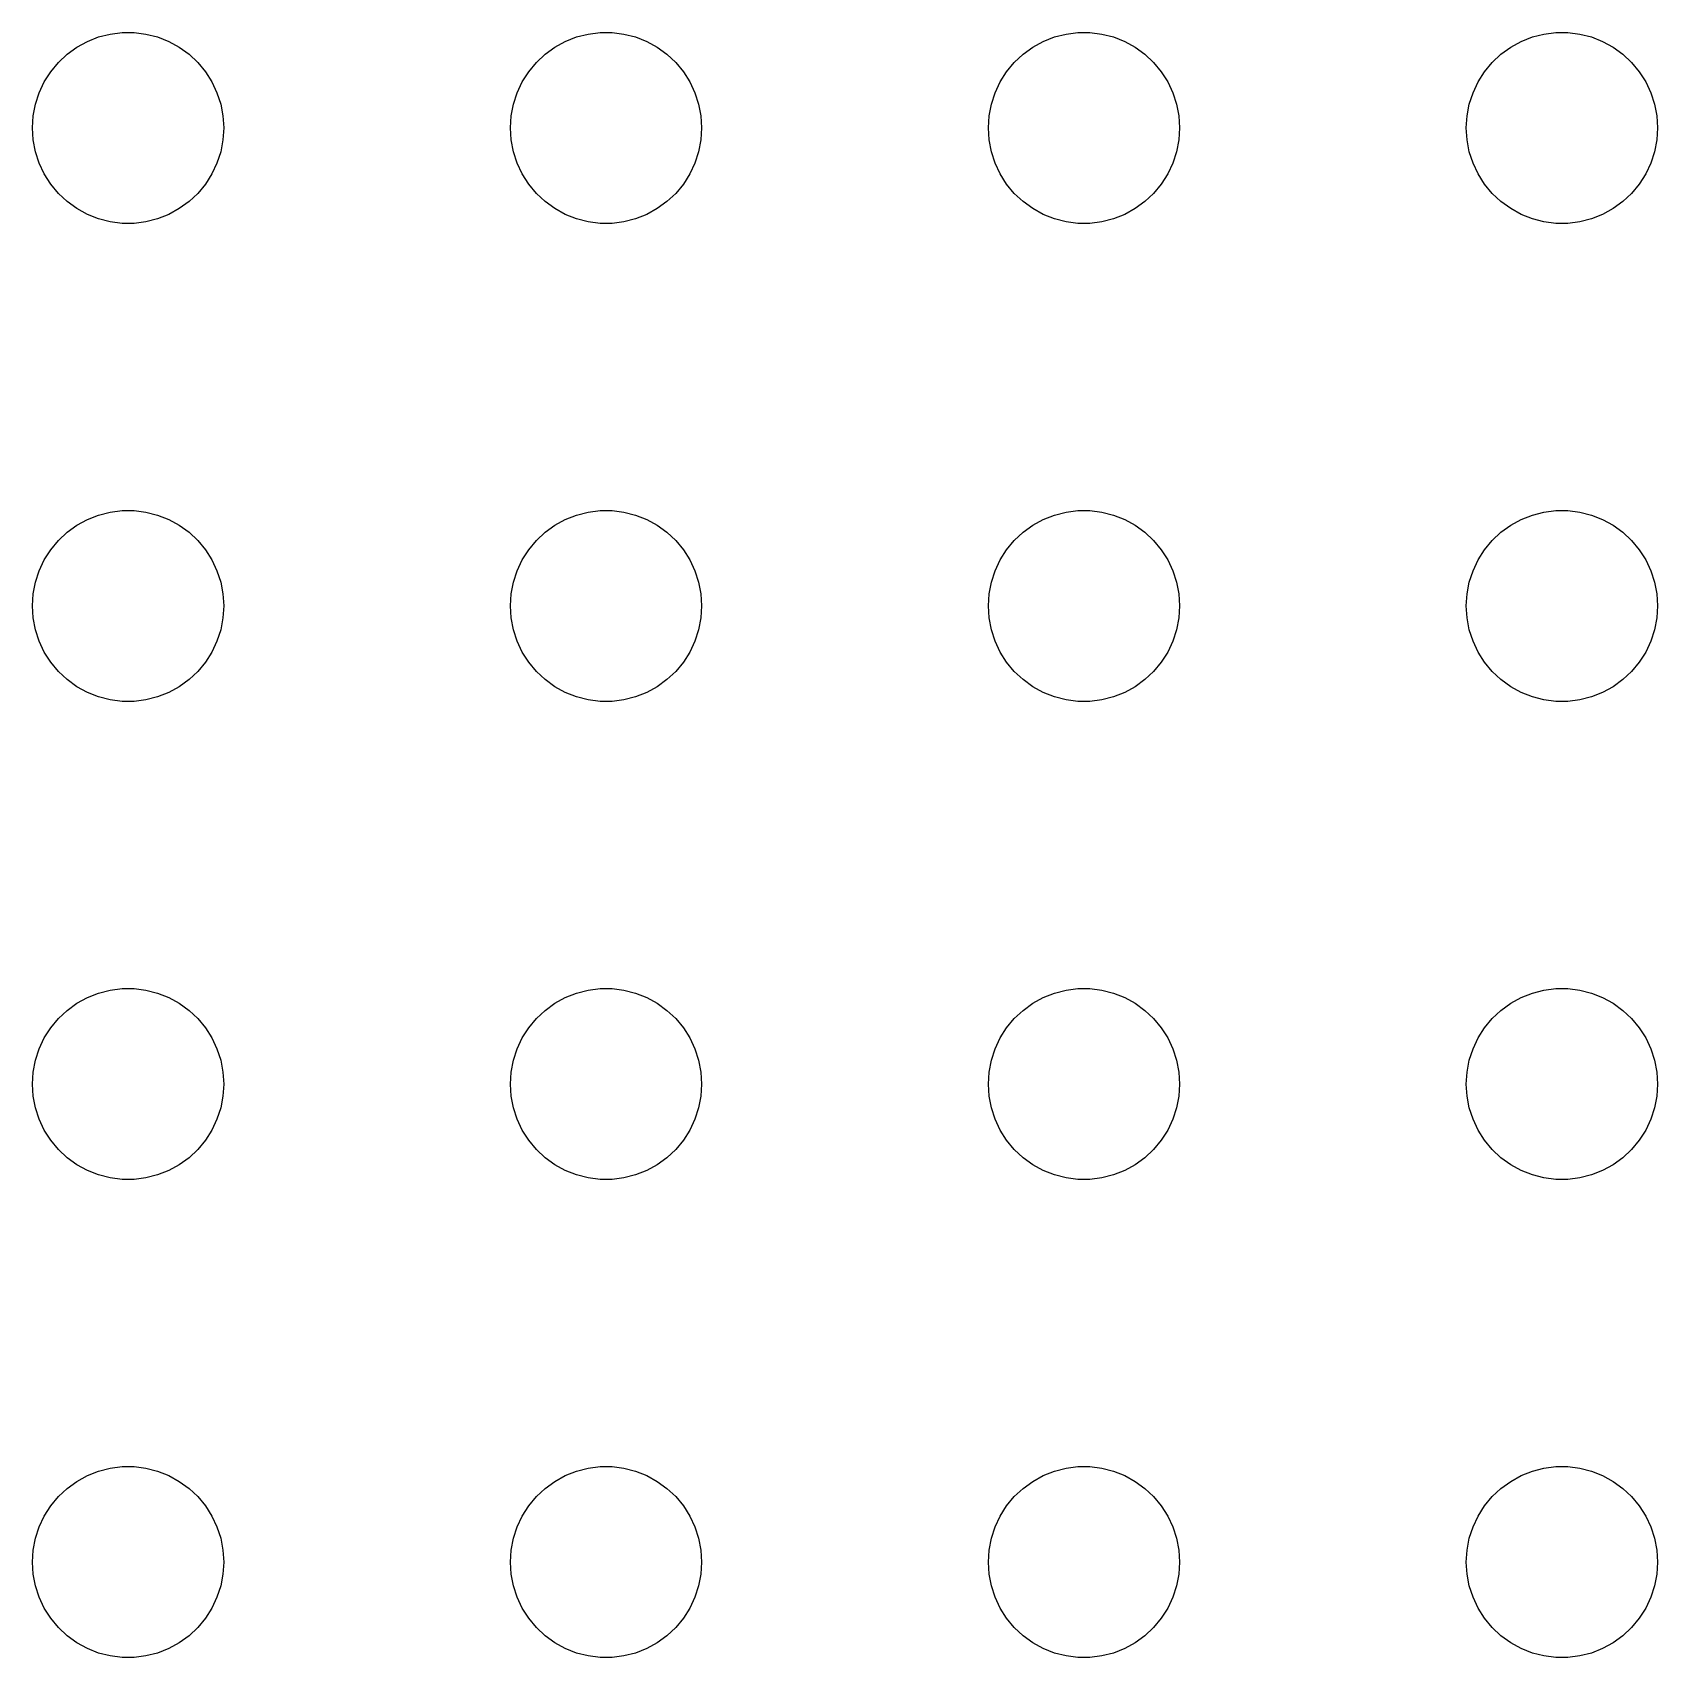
# Model space of a CAD drawing. Header units: metres. Extents: x -127 to 127, y -127 to 127.
# Drawn here: x -1.5 to 24, y -91.5 to -66 of the extents above; entities that cross this region are included whole.
import ezdxf

# ---------------------------------------------------------------- set-up
doc = ezdxf.new("R2010")
doc.units = ezdxf.units.M

msp = doc.modelspace()

# ---------------------------------------------------------------- linework, layer by layer
for p, q in [((-0.46352, -66.0734), (-0.28107, -66.0266)), ((-0.28107, -66.0266), (-0.09418, -66.003)), ((-0.09418, -66.003), (0.09418, -66.003)), ((0.09418, -66.003), (0.28107, -66.0266)), ((0.28107, -66.0266), (0.46352, -66.0734)), ((7.03647, -66.0734), (7.21892, -66.0266)), ((7.21892, -66.0266), (7.40581, -66.003)), ((7.40581, -66.003), (7.59418, -66.003)), ((7.59418, -66.003), (7.78107, -66.0266)), ((7.78107, -66.0266), (7.96352, -66.0734)), ((14.5365, -66.0734), (14.7189, -66.0266)), ((14.7189, -66.0266), (14.9058, -66.003)), ((14.9058, -66.003), (15.0942, -66.003)), ((15.0942, -66.003), (15.2811, -66.0266)), ((15.2811, -66.0266), (15.4635, -66.0734)), ((22.0365, -66.0734), (22.2189, -66.0266)), ((22.2189, -66.0266), (22.4058, -66.003)), ((22.4058, -66.003), (22.5942, -66.003)), ((22.5942, -66.003), (22.7811, -66.0266)), ((22.7811, -66.0266), (22.9635, -66.0734)), ((-0.95613, -66.3442), (-0.80373, -66.2335)), ((-0.80373, -66.2335), (-0.63866, -66.1428)), ((-0.63866, -66.1428), (-0.46352, -66.0734)), ((0.46352, -66.0734), (0.63866, -66.1428)), ((0.63866, -66.1428), (0.80373, -66.2335)), ((0.80373, -66.2335), (0.95613, -66.3442)), ((6.54385, -66.3442), (6.69626, -66.2335)), ((6.69626, -66.2335), (6.86133, -66.1428)), ((6.86133, -66.1428), (7.03647, -66.0734)), ((7.96352, -66.0734), (8.13866, -66.1428)), ((8.13866, -66.1428), (8.30373, -66.2335)), ((8.30373, -66.2335), (8.45613, -66.3442)), ((14.0439, -66.3442), (14.1963, -66.2335)), ((14.1963, -66.2335), (14.3613, -66.1428)), ((14.3613, -66.1428), (14.5365, -66.0734)), ((15.4635, -66.0734), (15.6387, -66.1428)), ((15.6387, -66.1428), (15.8037, -66.2335)), ((15.8037, -66.2335), (15.9561, -66.3442)), ((21.5439, -66.3442), (21.6963, -66.2335)), ((21.6963, -66.2335), (21.8613, -66.1428)), ((21.8613, -66.1428), (22.0365, -66.0734)), ((22.9635, -66.0734), (23.1387, -66.1428)), ((23.1387, -66.1428), (23.3037, -66.2335)), ((23.3037, -66.2335), (23.4561, -66.3442)), ((-1.21352, -66.6183), (-1.09344, -66.4732)), ((-1.09344, -66.4732), (-0.95613, -66.3442)), ((0.95613, -66.3442), (1.09344, -66.4732)), ((1.09344, -66.4732), (1.21352, -66.6183)), ((6.28647, -66.6183), (6.40654, -66.4732)), ((6.40654, -66.4732), (6.54385, -66.3442)), ((8.45613, -66.3442), (8.59344, -66.4732)), ((8.59344, -66.4732), (8.71352, -66.6183)), ((13.7865, -66.6183), (13.9065, -66.4732)), ((13.9065, -66.4732), (14.0439, -66.3442)), ((15.9561, -66.3442), (16.0934, -66.4732)), ((16.0934, -66.4732), (16.2135, -66.6183)), ((21.2865, -66.6183), (21.4065, -66.4732)), ((21.4065, -66.4732), (21.5439, -66.3442)), ((23.4561, -66.3442), (23.5934, -66.4732)), ((23.5934, -66.4732), (23.7135, -66.6183)), ((-1.39465, -66.9478), (-1.31445, -66.7774)), ((-1.31445, -66.7774), (-1.21352, -66.6183)), ((1.21352, -66.6183), (1.31445, -66.7774)), ((1.31445, -66.7774), (1.39465, -66.9478)), ((6.10533, -66.9478), (6.18553, -66.7774)), ((6.18553, -66.7774), (6.28647, -66.6183)), ((8.71352, -66.6183), (8.81445, -66.7774)), ((8.81445, -66.7774), (8.89465, -66.9478)), ((13.6053, -66.9478), (13.6855, -66.7774)), ((13.6855, -66.7774), (13.7865, -66.6183)), ((16.2135, -66.6183), (16.3145, -66.7774)), ((16.3145, -66.7774), (16.3947, -66.9478)), ((21.1053, -66.9478), (21.1855, -66.7774)), ((21.1855, -66.7774), (21.2865, -66.6183)), ((23.7135, -66.6183), (23.8145, -66.7774)), ((23.8145, -66.7774), (23.8947, -66.9478)), ((-1.45287, -67.127), (-1.39465, -66.9478)), ((1.39465, -66.9478), (1.45287, -67.127)), ((6.04712, -67.127), (6.10533, -66.9478)), ((8.89465, -66.9478), (8.95287, -67.127)), ((13.5471, -67.127), (13.6053, -66.9478)), ((16.3947, -66.9478), (16.4529, -67.127)), ((21.0471, -67.127), (21.1053, -66.9478)), ((23.8947, -66.9478), (23.9529, -67.127)), ((-1.5, -67.5), (-1.48816, -67.312)), ((-1.48816, -67.312), (-1.45287, -67.127)), ((1.45287, -67.127), (1.48816, -67.312)), ((1.48816, -67.312), (1.5, -67.5)), ((6, -67.5), (6.01183, -67.312)), ((6.01183, -67.312), (6.04712, -67.127)), ((8.95287, -67.127), (8.98816, -67.312)), ((8.98816, -67.312), (9, -67.5)), ((13.5, -67.5), (13.5118, -67.312)), ((13.5118, -67.312), (13.5471, -67.127)), ((16.4529, -67.127), (16.4882, -67.312)), ((16.4882, -67.312), (16.5, -67.5)), ((21, -67.5), (21.0118, -67.312)), ((21.0118, -67.312), (21.0471, -67.127)), ((23.9529, -67.127), (23.9882, -67.312)), ((23.9882, -67.312), (24, -67.5)), ((-1.48816, -67.688), (-1.5, -67.5)), ((1.5, -67.5), (1.48816, -67.688)), ((6.01183, -67.688), (6, -67.5)), ((9, -67.5), (8.98816, -67.688)), ((13.5118, -67.688), (13.5, -67.5)), ((16.5, -67.5), (16.4882, -67.688)), ((21.0118, -67.688), (21, -67.5)), ((24, -67.5), (23.9882, -67.688)), ((-1.45287, -67.873), (-1.48816, -67.688)), ((1.48816, -67.688), (1.45287, -67.873)), ((6.04712, -67.873), (6.01183, -67.688)), ((8.98816, -67.688), (8.95287, -67.873)), ((13.5471, -67.873), (13.5118, -67.688)), ((16.4882, -67.688), (16.4529, -67.873)), ((21.0471, -67.873), (21.0118, -67.688)), ((23.9882, -67.688), (23.9529, -67.873)), ((-1.39465, -68.0522), (-1.45287, -67.873)), ((-1.31445, -68.2226), (-1.39465, -68.0522)), ((1.39465, -68.0522), (1.31445, -68.2226)), ((1.45287, -67.873), (1.39465, -68.0522)), ((6.10533, -68.0522), (6.04712, -67.873)), ((6.18553, -68.2226), (6.10533, -68.0522)), ((8.89465, -68.0522), (8.81445, -68.2226)), ((8.95287, -67.873), (8.89465, -68.0522)), ((13.6053, -68.0522), (13.5471, -67.873)), ((13.6855, -68.2226), (13.6053, -68.0522)), ((16.3947, -68.0522), (16.3145, -68.2226)), ((16.4529, -67.873), (16.3947, -68.0522)), ((21.1053, -68.0522), (21.0471, -67.873)), ((21.1855, -68.2226), (21.1053, -68.0522)), ((23.8947, -68.0522), (23.8145, -68.2226)), ((23.9529, -67.873), (23.8947, -68.0522)), ((-1.21352, -68.3817), (-1.31445, -68.2226)), ((1.31445, -68.2226), (1.21352, -68.3817)), ((6.28647, -68.3817), (6.18553, -68.2226)), ((8.81445, -68.2226), (8.71352, -68.3817)), ((13.7865, -68.3817), (13.6855, -68.2226)), ((16.3145, -68.2226), (16.2135, -68.3817)), ((21.2865, -68.3817), (21.1855, -68.2226)), ((23.8145, -68.2226), (23.7135, -68.3817)), ((-1.09344, -68.5268), (-1.21352, -68.3817)), ((-0.95613, -68.6558), (-1.09344, -68.5268)), ((1.09344, -68.5268), (0.95613, -68.6558)), ((1.21352, -68.3817), (1.09344, -68.5268)), ((6.40654, -68.5268), (6.28647, -68.3817)), ((6.54385, -68.6558), (6.40654, -68.5268)), ((8.59344, -68.5268), (8.45613, -68.6558)), ((8.71352, -68.3817), (8.59344, -68.5268)), ((13.9065, -68.5268), (13.7865, -68.3817)), ((14.0439, -68.6558), (13.9065, -68.5268)), ((16.0934, -68.5268), (15.9561, -68.6558)), ((16.2135, -68.3817), (16.0934, -68.5268)), ((21.4065, -68.5268), (21.2865, -68.3817)), ((21.5439, -68.6558), (21.4065, -68.5268)), ((23.5934, -68.5268), (23.4561, -68.6558)), ((23.7135, -68.3817), (23.5934, -68.5268)), ((-0.80373, -68.7665), (-0.95613, -68.6558)), ((-0.63866, -68.8572), (-0.80373, -68.7665)), ((0.80373, -68.7665), (0.63866, -68.8572)), ((0.95613, -68.6558), (0.80373, -68.7665)), ((6.69626, -68.7665), (6.54385, -68.6558)), ((6.86133, -68.8572), (6.69626, -68.7665)), ((8.30373, -68.7665), (8.13866, -68.8572)), ((8.45613, -68.6558), (8.30373, -68.7665)), ((14.1963, -68.7665), (14.0439, -68.6558)), ((14.3613, -68.8572), (14.1963, -68.7665)), ((15.8037, -68.7665), (15.6387, -68.8572)), ((15.9561, -68.6558), (15.8037, -68.7665)), ((21.6963, -68.7665), (21.5439, -68.6558)), ((21.8613, -68.8572), (21.6963, -68.7665)), ((23.3037, -68.7665), (23.1387, -68.8572)), ((23.4561, -68.6558), (23.3037, -68.7665)), ((-0.46352, -68.9266), (-0.63866, -68.8572)), ((-0.28107, -68.9734), (-0.46352, -68.9266)), ((-0.09418, -68.997), (-0.28107, -68.9734)), ((0.09418, -68.997), (-0.09418, -68.997)), ((0.28107, -68.9734), (0.09418, -68.997)), ((0.46352, -68.9266), (0.28107, -68.9734)), ((0.63866, -68.8572), (0.46352, -68.9266)), ((7.03647, -68.9266), (6.86133, -68.8572)), ((7.21892, -68.9734), (7.03647, -68.9266)), ((7.40581, -68.997), (7.21892, -68.9734)), ((7.59418, -68.997), (7.40581, -68.997)), ((7.78107, -68.9734), (7.59418, -68.997)), ((7.96352, -68.9266), (7.78107, -68.9734)), ((8.13866, -68.8572), (7.96352, -68.9266)), ((14.5365, -68.9266), (14.3613, -68.8572)), ((14.7189, -68.9734), (14.5365, -68.9266)), ((14.9058, -68.997), (14.7189, -68.9734)), ((15.0942, -68.997), (14.9058, -68.997)), ((15.2811, -68.9734), (15.0942, -68.997)), ((15.4635, -68.9266), (15.2811, -68.9734)), ((15.6387, -68.8572), (15.4635, -68.9266)), ((22.0365, -68.9266), (21.8613, -68.8572)), ((22.2189, -68.9734), (22.0365, -68.9266)), ((22.4058, -68.997), (22.2189, -68.9734)), ((22.5942, -68.997), (22.4058, -68.997)), ((22.7811, -68.9734), (22.5942, -68.997)), ((22.9635, -68.9266), (22.7811, -68.9734)), ((23.1387, -68.8572), (22.9635, -68.9266)), ((-0.80373, -73.7335), (-0.63866, -73.6428)), ((-0.63866, -73.6428), (-0.46352, -73.5734)), ((-0.46352, -73.5734), (-0.28107, -73.5266)), ((-0.28107, -73.5266), (-0.09418, -73.503)), ((-0.09418, -73.503), (0.09418, -73.503)), ((0.09418, -73.503), (0.28107, -73.5266)), ((0.28107, -73.5266), (0.46352, -73.5734)), ((0.46352, -73.5734), (0.63866, -73.6428)), ((0.63866, -73.6428), (0.80373, -73.7335)), ((6.69626, -73.7335), (6.86133, -73.6428)), ((6.86133, -73.6428), (7.03647, -73.5734)), ((7.03647, -73.5734), (7.21892, -73.5266)), ((7.21892, -73.5266), (7.40581, -73.503)), ((7.40581, -73.503), (7.59418, -73.503)), ((7.59418, -73.503), (7.78107, -73.5266)), ((7.78107, -73.5266), (7.96352, -73.5734)), ((7.96352, -73.5734), (8.13866, -73.6428)), ((8.13866, -73.6428), (8.30373, -73.7335)), ((14.1963, -73.7335), (14.3613, -73.6428)), ((14.3613, -73.6428), (14.5365, -73.5734)), ((14.5365, -73.5734), (14.7189, -73.5266)), ((14.7189, -73.5266), (14.9058, -73.503)), ((14.9058, -73.503), (15.0942, -73.503)), ((15.0942, -73.503), (15.2811, -73.5266)), ((15.2811, -73.5266), (15.4635, -73.5734)), ((15.4635, -73.5734), (15.6387, -73.6428)), ((15.6387, -73.6428), (15.8037, -73.7335)), ((21.6963, -73.7335), (21.8613, -73.6428)), ((21.8613, -73.6428), (22.0365, -73.5734)), ((22.0365, -73.5734), (22.2189, -73.5266)), ((22.2189, -73.5266), (22.4058, -73.503)), ((22.4058, -73.503), (22.5942, -73.503)), ((22.5942, -73.503), (22.7811, -73.5266)), ((22.7811, -73.5266), (22.9635, -73.5734)), ((22.9635, -73.5734), (23.1387, -73.6428)), ((23.1387, -73.6428), (23.3037, -73.7335)), ((-1.09344, -73.9732), (-0.95613, -73.8442)), ((-0.95613, -73.8442), (-0.80373, -73.7335)), ((0.80373, -73.7335), (0.95613, -73.8442)), ((0.95613, -73.8442), (1.09344, -73.9732)), ((6.40654, -73.9732), (6.54385, -73.8442)), ((6.54385, -73.8442), (6.69626, -73.7335)), ((8.30373, -73.7335), (8.45613, -73.8442)), ((8.45613, -73.8442), (8.59344, -73.9732)), ((13.9065, -73.9732), (14.0439, -73.8442)), ((14.0439, -73.8442), (14.1963, -73.7335)), ((15.8037, -73.7335), (15.9561, -73.8442)), ((15.9561, -73.8442), (16.0934, -73.9732)), ((21.4065, -73.9732), (21.5439, -73.8442)), ((21.5439, -73.8442), (21.6963, -73.7335)), ((23.3037, -73.7335), (23.4561, -73.8442)), ((23.4561, -73.8442), (23.5934, -73.9732)), ((-1.31445, -74.2774), (-1.21352, -74.1183)), ((-1.21352, -74.1183), (-1.09344, -73.9732)), ((1.09344, -73.9732), (1.21352, -74.1183)), ((1.21352, -74.1183), (1.31445, -74.2774)), ((6.18553, -74.2774), (6.28647, -74.1183)), ((6.28647, -74.1183), (6.40654, -73.9732)), ((8.59344, -73.9732), (8.71352, -74.1183)), ((8.71352, -74.1183), (8.81445, -74.2774)), ((13.6855, -74.2774), (13.7865, -74.1183)), ((13.7865, -74.1183), (13.9065, -73.9732)), ((16.0934, -73.9732), (16.2135, -74.1183)), ((16.2135, -74.1183), (16.3145, -74.2774)), ((21.1855, -74.2774), (21.2865, -74.1183)), ((21.2865, -74.1183), (21.4065, -73.9732)), ((23.5934, -73.9732), (23.7135, -74.1183)), ((23.7135, -74.1183), (23.8145, -74.2774)), ((-1.45287, -74.627), (-1.39465, -74.4478)), ((-1.39465, -74.4478), (-1.31445, -74.2774)), ((1.31445, -74.2774), (1.39465, -74.4478)), ((1.39465, -74.4478), (1.45287, -74.627)), ((6.04712, -74.627), (6.10533, -74.4478)), ((6.10533, -74.4478), (6.18553, -74.2774)), ((8.81445, -74.2774), (8.89465, -74.4478)), ((8.89465, -74.4478), (8.95287, -74.627)), ((13.5471, -74.627), (13.6053, -74.4478)), ((13.6053, -74.4478), (13.6855, -74.2774)), ((16.3145, -74.2774), (16.3947, -74.4478)), ((16.3947, -74.4478), (16.4529, -74.627)), ((21.0471, -74.627), (21.1053, -74.4478)), ((21.1053, -74.4478), (21.1855, -74.2774)), ((23.8145, -74.2774), (23.8947, -74.4478)), ((23.8947, -74.4478), (23.9529, -74.627)), ((-1.48816, -74.812), (-1.45287, -74.627)), ((1.45287, -74.627), (1.48816, -74.812)), ((6.01183, -74.812), (6.04712, -74.627)), ((8.95287, -74.627), (8.98816, -74.812)), ((13.5118, -74.812), (13.5471, -74.627)), ((16.4529, -74.627), (16.4882, -74.812)), ((21.0118, -74.812), (21.0471, -74.627)), ((23.9529, -74.627), (23.9882, -74.812)), ((-1.5, -75), (-1.48816, -74.812)), ((1.48816, -74.812), (1.5, -75)), ((6, -75), (6.01183, -74.812)), ((8.98816, -74.812), (9, -75)), ((13.5, -75), (13.5118, -74.812)), ((16.4882, -74.812), (16.5, -75)), ((21, -75), (21.0118, -74.812)), ((23.9882, -74.812), (24, -75)), ((-1.48816, -75.188), (-1.5, -75)), ((-1.45287, -75.373), (-1.48816, -75.188)), ((1.48816, -75.188), (1.45287, -75.373)), ((1.5, -75), (1.48816, -75.188)), ((6.01183, -75.188), (6, -75)), ((6.04712, -75.373), (6.01183, -75.188)), ((8.98816, -75.188), (8.95287, -75.373)), ((9, -75), (8.98816, -75.188)), ((13.5118, -75.188), (13.5, -75)), ((13.5471, -75.373), (13.5118, -75.188)), ((16.4882, -75.188), (16.4529, -75.373)), ((16.5, -75), (16.4882, -75.188)), ((21.0118, -75.188), (21, -75)), ((21.0471, -75.373), (21.0118, -75.188)), ((23.9882, -75.188), (23.9529, -75.373)), ((24, -75), (23.9882, -75.188)), ((-1.39465, -75.5522), (-1.45287, -75.373)), ((1.45287, -75.373), (1.39465, -75.5522)), ((6.10533, -75.5522), (6.04712, -75.373)), ((8.95287, -75.373), (8.89465, -75.5522)), ((13.6053, -75.5522), (13.5471, -75.373)), ((16.4529, -75.373), (16.3947, -75.5522)), ((21.1053, -75.5522), (21.0471, -75.373)), ((23.9529, -75.373), (23.8947, -75.5522)), ((-1.31445, -75.7226), (-1.39465, -75.5522)), ((-1.21352, -75.8817), (-1.31445, -75.7226)), ((1.31445, -75.7226), (1.21352, -75.8817)), ((1.39465, -75.5522), (1.31445, -75.7226)), ((6.18553, -75.7226), (6.10533, -75.5522)), ((6.28647, -75.8817), (6.18553, -75.7226)), ((8.81445, -75.7226), (8.71352, -75.8817)), ((8.89465, -75.5522), (8.81445, -75.7226)), ((13.6855, -75.7226), (13.6053, -75.5522)), ((13.7865, -75.8817), (13.6855, -75.7226)), ((16.3145, -75.7226), (16.2135, -75.8817)), ((16.3947, -75.5522), (16.3145, -75.7226)), ((21.1855, -75.7226), (21.1053, -75.5522)), ((21.2865, -75.8817), (21.1855, -75.7226)), ((23.8145, -75.7226), (23.7135, -75.8817)), ((23.8947, -75.5522), (23.8145, -75.7226)), ((-1.09344, -76.0268), (-1.21352, -75.8817)), ((1.21352, -75.8817), (1.09344, -76.0268)), ((6.40654, -76.0268), (6.28647, -75.8817)), ((8.71352, -75.8817), (8.59344, -76.0268)), ((13.9065, -76.0268), (13.7865, -75.8817)), ((16.2135, -75.8817), (16.0934, -76.0268)), ((21.4065, -76.0268), (21.2865, -75.8817)), ((23.7135, -75.8817), (23.5934, -76.0268)), ((-0.95613, -76.1558), (-1.09344, -76.0268)), ((-0.80373, -76.2665), (-0.95613, -76.1558)), ((0.95613, -76.1558), (0.80373, -76.2665)), ((1.09344, -76.0268), (0.95613, -76.1558)), ((6.54385, -76.1558), (6.40654, -76.0268)), ((6.69626, -76.2665), (6.54385, -76.1558)), ((8.45613, -76.1558), (8.30373, -76.2665)), ((8.59344, -76.0268), (8.45613, -76.1558)), ((14.0439, -76.1558), (13.9065, -76.0268)), ((14.1963, -76.2665), (14.0439, -76.1558)), ((15.9561, -76.1558), (15.8037, -76.2665)), ((16.0934, -76.0268), (15.9561, -76.1558)), ((21.5439, -76.1558), (21.4065, -76.0268)), ((21.6963, -76.2665), (21.5439, -76.1558)), ((23.4561, -76.1558), (23.3037, -76.2665)), ((23.5934, -76.0268), (23.4561, -76.1558)), ((-0.63866, -76.3572), (-0.80373, -76.2665)), ((-0.46352, -76.4266), (-0.63866, -76.3572)), ((-0.28107, -76.4734), (-0.46352, -76.4266)), ((-0.09418, -76.497), (-0.28107, -76.4734)), ((0.09418, -76.497), (-0.09418, -76.497)), ((0.28107, -76.4734), (0.09418, -76.497)), ((0.46352, -76.4266), (0.28107, -76.4734)), ((0.63866, -76.3572), (0.46352, -76.4266)), ((0.80373, -76.2665), (0.63866, -76.3572)), ((6.86133, -76.3572), (6.69626, -76.2665)), ((7.03647, -76.4266), (6.86133, -76.3572)), ((7.21892, -76.4734), (7.03647, -76.4266)), ((7.40581, -76.497), (7.21892, -76.4734)), ((7.59418, -76.497), (7.40581, -76.497)), ((7.78107, -76.4734), (7.59418, -76.497)), ((7.96352, -76.4266), (7.78107, -76.4734)), ((8.13866, -76.3572), (7.96352, -76.4266)), ((8.30373, -76.2665), (8.13866, -76.3572)), ((14.3613, -76.3572), (14.1963, -76.2665)), ((14.5365, -76.4266), (14.3613, -76.3572)), ((14.7189, -76.4734), (14.5365, -76.4266)), ((14.9058, -76.497), (14.7189, -76.4734)), ((15.0942, -76.497), (14.9058, -76.497)), ((15.2811, -76.4734), (15.0942, -76.497)), ((15.4635, -76.4266), (15.2811, -76.4734)), ((15.6387, -76.3572), (15.4635, -76.4266)), ((15.8037, -76.2665), (15.6387, -76.3572)), ((21.8613, -76.3572), (21.6963, -76.2665)), ((22.0365, -76.4266), (21.8613, -76.3572)), ((22.2189, -76.4734), (22.0365, -76.4266)), ((22.4058, -76.497), (22.2189, -76.4734)), ((22.5942, -76.497), (22.4058, -76.497)), ((22.7811, -76.4734), (22.5942, -76.497)), ((22.9635, -76.4266), (22.7811, -76.4734)), ((23.1387, -76.3572), (22.9635, -76.4266)), ((23.3037, -76.2665), (23.1387, -76.3572)), ((-0.63866, -81.1428), (-0.46352, -81.0734)), ((-0.46352, -81.0734), (-0.28107, -81.0266)), ((-0.28107, -81.0266), (-0.09418, -81.003)), ((-0.09418, -81.003), (0.09418, -81.003)), ((0.09418, -81.003), (0.28107, -81.0266)), ((0.28107, -81.0266), (0.46352, -81.0734)), ((0.46352, -81.0734), (0.63866, -81.1428)), ((6.86133, -81.1428), (7.03647, -81.0734)), ((7.03647, -81.0734), (7.21892, -81.0266)), ((7.21892, -81.0266), (7.40581, -81.003)), ((7.40581, -81.003), (7.59418, -81.003)), ((7.59418, -81.003), (7.78107, -81.0266)), ((7.78107, -81.0266), (7.96352, -81.0734)), ((7.96352, -81.0734), (8.13866, -81.1428)), ((14.3613, -81.1428), (14.5365, -81.0734)), ((14.5365, -81.0734), (14.7189, -81.0266)), ((14.7189, -81.0266), (14.9058, -81.003)), ((14.9058, -81.003), (15.0942, -81.003)), ((15.0942, -81.003), (15.2811, -81.0266)), ((15.2811, -81.0266), (15.4635, -81.0734)), ((15.4635, -81.0734), (15.6387, -81.1428)), ((21.8613, -81.1428), (22.0365, -81.0734)), ((22.0365, -81.0734), (22.2189, -81.0266)), ((22.2189, -81.0266), (22.4058, -81.003)), ((22.4058, -81.003), (22.5942, -81.003)), ((22.5942, -81.003), (22.7811, -81.0266)), ((22.7811, -81.0266), (22.9635, -81.0734)), ((22.9635, -81.0734), (23.1387, -81.1428)), ((-1.09344, -81.4732), (-0.95613, -81.3442)), ((-0.95613, -81.3442), (-0.80373, -81.2335)), ((-0.80373, -81.2335), (-0.63866, -81.1428)), ((0.63866, -81.1428), (0.80373, -81.2335)), ((0.80373, -81.2335), (0.95613, -81.3442)), ((0.95613, -81.3442), (1.09344, -81.4732)), ((6.40654, -81.4732), (6.54385, -81.3442)), ((6.54385, -81.3442), (6.69626, -81.2335)), ((6.69626, -81.2335), (6.86133, -81.1428)), ((8.13866, -81.1428), (8.30373, -81.2335)), ((8.30373, -81.2335), (8.45613, -81.3442)), ((8.45613, -81.3442), (8.59344, -81.4732)), ((13.9065, -81.4732), (14.0439, -81.3442)), ((14.0439, -81.3442), (14.1963, -81.2335)), ((14.1963, -81.2335), (14.3613, -81.1428)), ((15.6387, -81.1428), (15.8037, -81.2335)), ((15.8037, -81.2335), (15.9561, -81.3442)), ((15.9561, -81.3442), (16.0934, -81.4732)), ((21.4065, -81.4732), (21.5439, -81.3442)), ((21.5439, -81.3442), (21.6963, -81.2335)), ((21.6963, -81.2335), (21.8613, -81.1428)), ((23.1387, -81.1428), (23.3037, -81.2335)), ((23.3037, -81.2335), (23.4561, -81.3442)), ((23.4561, -81.3442), (23.5934, -81.4732)), ((-1.21352, -81.6183), (-1.09344, -81.4732)), ((1.09344, -81.4732), (1.21352, -81.6183)), ((6.28647, -81.6183), (6.40654, -81.4732)), ((8.59344, -81.4732), (8.71352, -81.6183)), ((13.7865, -81.6183), (13.9065, -81.4732)), ((16.0934, -81.4732), (16.2135, -81.6183)), ((21.2865, -81.6183), (21.4065, -81.4732)), ((23.5934, -81.4732), (23.7135, -81.6183)), ((-1.39465, -81.9478), (-1.31445, -81.7774)), ((-1.31445, -81.7774), (-1.21352, -81.6183)), ((1.21352, -81.6183), (1.31445, -81.7774)), ((1.31445, -81.7774), (1.39465, -81.9478)), ((6.10533, -81.9478), (6.18553, -81.7774)), ((6.18553, -81.7774), (6.28647, -81.6183)), ((8.71352, -81.6183), (8.81445, -81.7774)), ((8.81445, -81.7774), (8.89465, -81.9478)), ((13.6053, -81.9478), (13.6855, -81.7774)), ((13.6855, -81.7774), (13.7865, -81.6183)), ((16.2135, -81.6183), (16.3145, -81.7774)), ((16.3145, -81.7774), (16.3947, -81.9478)), ((21.1053, -81.9478), (21.1855, -81.7774)), ((21.1855, -81.7774), (21.2865, -81.6183)), ((23.7135, -81.6183), (23.8145, -81.7774)), ((23.8145, -81.7774), (23.8947, -81.9478)), ((-1.45287, -82.127), (-1.39465, -81.9478)), ((1.39465, -81.9478), (1.45287, -82.127)), ((6.04712, -82.127), (6.10533, -81.9478)), ((8.89465, -81.9478), (8.95287, -82.127)), ((13.5471, -82.127), (13.6053, -81.9478)), ((16.3947, -81.9478), (16.4529, -82.127)), ((21.0471, -82.127), (21.1053, -81.9478)), ((23.8947, -81.9478), (23.9529, -82.127)), ((-1.5, -82.5), (-1.48816, -82.312)), ((-1.48816, -82.312), (-1.45287, -82.127)), ((1.45287, -82.127), (1.48816, -82.312)), ((1.48816, -82.312), (1.5, -82.5)), ((6, -82.5), (6.01183, -82.312)), ((6.01183, -82.312), (6.04712, -82.127)), ((8.95287, -82.127), (8.98816, -82.312)), ((8.98816, -82.312), (9, -82.5)), ((13.5, -82.5), (13.5118, -82.312)), ((13.5118, -82.312), (13.5471, -82.127)), ((16.4529, -82.127), (16.4882, -82.312)), ((16.4882, -82.312), (16.5, -82.5)), ((21, -82.5), (21.0118, -82.312)), ((21.0118, -82.312), (21.0471, -82.127)), ((23.9529, -82.127), (23.9882, -82.312)), ((23.9882, -82.312), (24, -82.5)), ((-1.48816, -82.688), (-1.5, -82.5)), ((1.5, -82.5), (1.48816, -82.688)), ((6.01183, -82.688), (6, -82.5)), ((9, -82.5), (8.98816, -82.688)), ((13.5118, -82.688), (13.5, -82.5)), ((16.5, -82.5), (16.4882, -82.688)), ((21.0118, -82.688), (21, -82.5)), ((24, -82.5), (23.9882, -82.688)), ((-1.45287, -82.873), (-1.48816, -82.688)), ((-1.39465, -83.0522), (-1.45287, -82.873)), ((1.45287, -82.873), (1.39465, -83.0522)), ((1.48816, -82.688), (1.45287, -82.873)), ((6.04712, -82.873), (6.01183, -82.688)), ((6.10533, -83.0522), (6.04712, -82.873)), ((8.95287, -82.873), (8.89465, -83.0522)), ((8.98816, -82.688), (8.95287, -82.873)), ((13.5471, -82.873), (13.5118, -82.688)), ((13.6053, -83.0522), (13.5471, -82.873)), ((16.4529, -82.873), (16.3947, -83.0522)), ((16.4882, -82.688), (16.4529, -82.873)), ((21.0471, -82.873), (21.0118, -82.688)), ((21.1053, -83.0522), (21.0471, -82.873)), ((23.9529, -82.873), (23.8947, -83.0522)), ((23.9882, -82.688), (23.9529, -82.873)), ((-1.31445, -83.2226), (-1.39465, -83.0522)), ((1.39465, -83.0522), (1.31445, -83.2226)), ((6.18553, -83.2226), (6.10533, -83.0522)), ((8.89465, -83.0522), (8.81445, -83.2226)), ((13.6855, -83.2226), (13.6053, -83.0522)), ((16.3947, -83.0522), (16.3145, -83.2226)), ((21.1855, -83.2226), (21.1053, -83.0522)), ((23.8947, -83.0522), (23.8145, -83.2226)), ((-1.21352, -83.3817), (-1.31445, -83.2226)), ((-1.09344, -83.5268), (-1.21352, -83.3817)), ((1.21352, -83.3817), (1.09344, -83.5268)), ((1.31445, -83.2226), (1.21352, -83.3817)), ((6.28647, -83.3817), (6.18553, -83.2226)), ((6.40654, -83.5268), (6.28647, -83.3817)), ((8.71352, -83.3817), (8.59344, -83.5268)), ((8.81445, -83.2226), (8.71352, -83.3817)), ((13.7865, -83.3817), (13.6855, -83.2226)), ((13.9065, -83.5268), (13.7865, -83.3817)), ((16.2135, -83.3817), (16.0934, -83.5268)), ((16.3145, -83.2226), (16.2135, -83.3817)), ((21.2865, -83.3817), (21.1855, -83.2226)), ((21.4065, -83.5268), (21.2865, -83.3817)), ((23.7135, -83.3817), (23.5934, -83.5268)), ((23.8145, -83.2226), (23.7135, -83.3817)), ((-0.95613, -83.6558), (-1.09344, -83.5268)), ((1.09344, -83.5268), (0.95613, -83.6558)), ((6.54385, -83.6558), (6.40654, -83.5268)), ((8.59344, -83.5268), (8.45613, -83.6558)), ((14.0439, -83.6558), (13.9065, -83.5268)), ((16.0934, -83.5268), (15.9561, -83.6558)), ((21.5439, -83.6558), (21.4065, -83.5268)), ((23.5934, -83.5268), (23.4561, -83.6558)), ((-0.80373, -83.7665), (-0.95613, -83.6558)), ((-0.63866, -83.8572), (-0.80373, -83.7665)), ((-0.46352, -83.9266), (-0.63866, -83.8572)), ((0.63866, -83.8572), (0.46352, -83.9266)), ((0.80373, -83.7665), (0.63866, -83.8572)), ((0.95613, -83.6558), (0.80373, -83.7665)), ((6.69626, -83.7665), (6.54385, -83.6558)), ((6.86133, -83.8572), (6.69626, -83.7665)), ((7.03647, -83.9266), (6.86133, -83.8572)), ((8.13866, -83.8572), (7.96352, -83.9266)), ((8.30373, -83.7665), (8.13866, -83.8572)), ((8.45613, -83.6558), (8.30373, -83.7665)), ((14.1963, -83.7665), (14.0439, -83.6558)), ((14.3613, -83.8572), (14.1963, -83.7665)), ((14.5365, -83.9266), (14.3613, -83.8572)), ((15.6387, -83.8572), (15.4635, -83.9266)), ((15.8037, -83.7665), (15.6387, -83.8572)), ((15.9561, -83.6558), (15.8037, -83.7665)), ((21.6963, -83.7665), (21.5439, -83.6558)), ((21.8613, -83.8572), (21.6963, -83.7665)), ((22.0365, -83.9266), (21.8613, -83.8572)), ((23.1387, -83.8572), (22.9635, -83.9266)), ((23.3037, -83.7665), (23.1387, -83.8572)), ((23.4561, -83.6558), (23.3037, -83.7665)), ((-0.28107, -83.9734), (-0.46352, -83.9266)), ((-0.09418, -83.997), (-0.28107, -83.9734)), ((0.09418, -83.997), (-0.09418, -83.997)), ((0.28107, -83.9734), (0.09418, -83.997)), ((0.46352, -83.9266), (0.28107, -83.9734)), ((7.21892, -83.9734), (7.03647, -83.9266)), ((7.40581, -83.997), (7.21892, -83.9734)), ((7.59418, -83.997), (7.40581, -83.997)), ((7.78107, -83.9734), (7.59418, -83.997)), ((7.96352, -83.9266), (7.78107, -83.9734)), ((14.7189, -83.9734), (14.5365, -83.9266)), ((14.9058, -83.997), (14.7189, -83.9734)), ((15.0942, -83.997), (14.9058, -83.997)), ((15.2811, -83.9734), (15.0942, -83.997)), ((15.4635, -83.9266), (15.2811, -83.9734)), ((22.2189, -83.9734), (22.0365, -83.9266)), ((22.4058, -83.997), (22.2189, -83.9734)), ((22.5942, -83.997), (22.4058, -83.997)), ((22.7811, -83.9734), (22.5942, -83.997)), ((22.9635, -83.9266), (22.7811, -83.9734)), ((-0.95613, -88.8442), (-0.80373, -88.7335)), ((-0.80373, -88.7335), (-0.63866, -88.6428)), ((-0.63866, -88.6428), (-0.46352, -88.5734)), ((-0.46352, -88.5734), (-0.28107, -88.5266)), ((-0.28107, -88.5266), (-0.09418, -88.503)), ((-0.09418, -88.503), (0.09418, -88.503)), ((0.09418, -88.503), (0.28107, -88.5266)), ((0.28107, -88.5266), (0.46352, -88.5734)), ((0.46352, -88.5734), (0.63866, -88.6428)), ((0.63866, -88.6428), (0.80373, -88.7335)), ((0.80373, -88.7335), (0.95613, -88.8442)), ((6.54385, -88.8442), (6.69626, -88.7335)), ((6.69626, -88.7335), (6.86133, -88.6428)), ((6.86133, -88.6428), (7.03647, -88.5734)), ((7.03647, -88.5734), (7.21892, -88.5266)), ((7.21892, -88.5266), (7.40581, -88.503)), ((7.40581, -88.503), (7.59418, -88.503)), ((7.59418, -88.503), (7.78107, -88.5266)), ((7.78107, -88.5266), (7.96352, -88.5734)), ((7.96352, -88.5734), (8.13866, -88.6428)), ((8.13866, -88.6428), (8.30373, -88.7335)), ((8.30373, -88.7335), (8.45613, -88.8442)), ((14.0439, -88.8442), (14.1963, -88.7335)), ((14.1963, -88.7335), (14.3613, -88.6428)), ((14.3613, -88.6428), (14.5365, -88.5734)), ((14.5365, -88.5734), (14.7189, -88.5266)), ((14.7189, -88.5266), (14.9058, -88.503)), ((14.9058, -88.503), (15.0942, -88.503)), ((15.0942, -88.503), (15.2811, -88.5266)), ((15.2811, -88.5266), (15.4635, -88.5734)), ((15.4635, -88.5734), (15.6387, -88.6428)), ((15.6387, -88.6428), (15.8037, -88.7335)), ((15.8037, -88.7335), (15.9561, -88.8442)), ((21.5439, -88.8442), (21.6963, -88.7335)), ((21.6963, -88.7335), (21.8613, -88.6428)), ((21.8613, -88.6428), (22.0365, -88.5734)), ((22.0365, -88.5734), (22.2189, -88.5266)), ((22.2189, -88.5266), (22.4058, -88.503)), ((22.4058, -88.503), (22.5942, -88.503)), ((22.5942, -88.503), (22.7811, -88.5266)), ((22.7811, -88.5266), (22.9635, -88.5734)), ((22.9635, -88.5734), (23.1387, -88.6428)), ((23.1387, -88.6428), (23.3037, -88.7335)), ((23.3037, -88.7335), (23.4561, -88.8442)), ((-1.21352, -89.1183), (-1.09344, -88.9732)), ((-1.09344, -88.9732), (-0.95613, -88.8442)), ((0.95613, -88.8442), (1.09344, -88.9732)), ((1.09344, -88.9732), (1.21352, -89.1183)), ((6.28647, -89.1183), (6.40654, -88.9732)), ((6.40654, -88.9732), (6.54385, -88.8442)), ((8.45613, -88.8442), (8.59344, -88.9732)), ((8.59344, -88.9732), (8.71352, -89.1183)), ((13.7865, -89.1183), (13.9065, -88.9732)), ((13.9065, -88.9732), (14.0439, -88.8442)), ((15.9561, -88.8442), (16.0934, -88.9732)), ((16.0934, -88.9732), (16.2135, -89.1183)), ((21.2865, -89.1183), (21.4065, -88.9732)), ((21.4065, -88.9732), (21.5439, -88.8442)), ((23.4561, -88.8442), (23.5934, -88.9732)), ((23.5934, -88.9732), (23.7135, -89.1183)), ((-1.31445, -89.2774), (-1.21352, -89.1183)), ((1.21352, -89.1183), (1.31445, -89.2774)), ((6.18553, -89.2774), (6.28647, -89.1183)), ((8.71352, -89.1183), (8.81445, -89.2774)), ((13.6855, -89.2774), (13.7865, -89.1183)), ((16.2135, -89.1183), (16.3145, -89.2774)), ((21.1855, -89.2774), (21.2865, -89.1183)), ((23.7135, -89.1183), (23.8145, -89.2774)), ((-1.45287, -89.627), (-1.39465, -89.4478)), ((-1.39465, -89.4478), (-1.31445, -89.2774)), ((1.31445, -89.2774), (1.39465, -89.4478)), ((1.39465, -89.4478), (1.45287, -89.627)), ((6.04712, -89.627), (6.10533, -89.4478)), ((6.10533, -89.4478), (6.18553, -89.2774)), ((8.81445, -89.2774), (8.89465, -89.4478)), ((8.89465, -89.4478), (8.95287, -89.627)), ((13.5471, -89.627), (13.6053, -89.4478)), ((13.6053, -89.4478), (13.6855, -89.2774)), ((16.3145, -89.2774), (16.3947, -89.4478)), ((16.3947, -89.4478), (16.4529, -89.627)), ((21.0471, -89.627), (21.1053, -89.4478)), ((21.1053, -89.4478), (21.1855, -89.2774)), ((23.8145, -89.2774), (23.8947, -89.4478)), ((23.8947, -89.4478), (23.9529, -89.627)), ((-1.48816, -89.812), (-1.45287, -89.627)), ((1.45287, -89.627), (1.48816, -89.812)), ((6.01183, -89.812), (6.04712, -89.627)), ((8.95287, -89.627), (8.98816, -89.812)), ((13.5118, -89.812), (13.5471, -89.627)), ((16.4529, -89.627), (16.4882, -89.812)), ((21.0118, -89.812), (21.0471, -89.627)), ((23.9529, -89.627), (23.9882, -89.812)), ((-1.5, -90), (-1.48816, -89.812)), ((-1.48816, -90.188), (-1.5, -90)), ((1.48816, -89.812), (1.5, -90)), ((1.5, -90), (1.48816, -90.188)), ((6, -90), (6.01183, -89.812)), ((6.01183, -90.188), (6, -90)), ((8.98816, -89.812), (9, -90)), ((9, -90), (8.98816, -90.188)), ((13.5, -90), (13.5118, -89.812)), ((13.5118, -90.188), (13.5, -90)), ((16.4882, -89.812), (16.5, -90)), ((16.5, -90), (16.4882, -90.188)), ((21, -90), (21.0118, -89.812)), ((21.0118, -90.188), (21, -90)), ((23.9882, -89.812), (24, -90)), ((24, -90), (23.9882, -90.188)), ((-1.45287, -90.373), (-1.48816, -90.188)), ((1.48816, -90.188), (1.45287, -90.373)), ((6.04712, -90.373), (6.01183, -90.188)), ((8.98816, -90.188), (8.95287, -90.373)), ((13.5471, -90.373), (13.5118, -90.188)), ((16.4882, -90.188), (16.4529, -90.373)), ((21.0471, -90.373), (21.0118, -90.188)), ((23.9882, -90.188), (23.9529, -90.373)), ((-1.39465, -90.5522), (-1.45287, -90.373)), ((1.45287, -90.373), (1.39465, -90.5522)), ((6.10533, -90.5522), (6.04712, -90.373)), ((8.95287, -90.373), (8.89465, -90.5522)), ((13.6053, -90.5522), (13.5471, -90.373)), ((16.4529, -90.373), (16.3947, -90.5522)), ((21.1053, -90.5522), (21.0471, -90.373)), ((23.9529, -90.373), (23.8947, -90.5522)), ((-1.31445, -90.7226), (-1.39465, -90.5522)), ((-1.21352, -90.8817), (-1.31445, -90.7226)), ((1.31445, -90.7226), (1.21352, -90.8817)), ((1.39465, -90.5522), (1.31445, -90.7226)), ((6.18553, -90.7226), (6.10533, -90.5522)), ((6.28647, -90.8817), (6.18553, -90.7226)), ((8.81445, -90.7226), (8.71352, -90.8817)), ((8.89465, -90.5522), (8.81445, -90.7226)), ((13.6855, -90.7226), (13.6053, -90.5522)), ((13.7865, -90.8817), (13.6855, -90.7226)), ((16.3145, -90.7226), (16.2135, -90.8817)), ((16.3947, -90.5522), (16.3145, -90.7226)), ((21.1855, -90.7226), (21.1053, -90.5522)), ((21.2865, -90.8817), (21.1855, -90.7226)), ((23.8145, -90.7226), (23.7135, -90.8817)), ((23.8947, -90.5522), (23.8145, -90.7226)), ((-1.09344, -91.0268), (-1.21352, -90.8817)), ((-0.95613, -91.1558), (-1.09344, -91.0268)), ((1.09344, -91.0268), (0.95613, -91.1558)), ((1.21352, -90.8817), (1.09344, -91.0268)), ((6.40654, -91.0268), (6.28647, -90.8817)), ((6.54385, -91.1558), (6.40654, -91.0268)), ((8.59344, -91.0268), (8.45613, -91.1558)), ((8.71352, -90.8817), (8.59344, -91.0268)), ((13.9065, -91.0268), (13.7865, -90.8817)), ((14.0439, -91.1558), (13.9065, -91.0268)), ((16.0934, -91.0268), (15.9561, -91.1558)), ((16.2135, -90.8817), (16.0934, -91.0268)), ((21.4065, -91.0268), (21.2865, -90.8817)), ((21.5439, -91.1558), (21.4065, -91.0268)), ((23.5934, -91.0268), (23.4561, -91.1558)), ((23.7135, -90.8817), (23.5934, -91.0268)), ((-0.80373, -91.2665), (-0.95613, -91.1558)), ((-0.63866, -91.3572), (-0.80373, -91.2665)), ((0.80373, -91.2665), (0.63866, -91.3572)), ((0.95613, -91.1558), (0.80373, -91.2665)), ((6.69626, -91.2665), (6.54385, -91.1558)), ((6.86133, -91.3572), (6.69626, -91.2665)), ((8.30373, -91.2665), (8.13866, -91.3572)), ((8.45613, -91.1558), (8.30373, -91.2665)), ((14.1963, -91.2665), (14.0439, -91.1558)), ((14.3613, -91.3572), (14.1963, -91.2665)), ((15.8037, -91.2665), (15.6387, -91.3572)), ((15.9561, -91.1558), (15.8037, -91.2665)), ((21.6963, -91.2665), (21.5439, -91.1558)), ((21.8613, -91.3572), (21.6963, -91.2665)), ((23.3037, -91.2665), (23.1387, -91.3572)), ((23.4561, -91.1558), (23.3037, -91.2665)), ((-0.46352, -91.4266), (-0.63866, -91.3572)), ((-0.28107, -91.4734), (-0.46352, -91.4266)), ((-0.09418, -91.497), (-0.28107, -91.4734)), ((0.09418, -91.497), (-0.09418, -91.497)), ((0.28107, -91.4734), (0.09418, -91.497)), ((0.46352, -91.4266), (0.28107, -91.4734)), ((0.63866, -91.3572), (0.46352, -91.4266)), ((7.03647, -91.4266), (6.86133, -91.3572)), ((7.21892, -91.4734), (7.03647, -91.4266)), ((7.40581, -91.497), (7.21892, -91.4734)), ((7.59418, -91.497), (7.40581, -91.497)), ((7.78107, -91.4734), (7.59418, -91.497)), ((7.96352, -91.4266), (7.78107, -91.4734)), ((8.13866, -91.3572), (7.96352, -91.4266)), ((14.5365, -91.4266), (14.3613, -91.3572)), ((14.7189, -91.4734), (14.5365, -91.4266)), ((14.9058, -91.497), (14.7189, -91.4734)), ((15.0942, -91.497), (14.9058, -91.497)), ((15.2811, -91.4734), (15.0942, -91.497)), ((15.4635, -91.4266), (15.2811, -91.4734)), ((15.6387, -91.3572), (15.4635, -91.4266)), ((22.0365, -91.4266), (21.8613, -91.3572)), ((22.2189, -91.4734), (22.0365, -91.4266)), ((22.4058, -91.497), (22.2189, -91.4734)), ((22.5942, -91.497), (22.4058, -91.497)), ((22.7811, -91.4734), (22.5942, -91.497)), ((22.9635, -91.4266), (22.7811, -91.4734)), ((23.1387, -91.3572), (22.9635, -91.4266))]:
    msp.add_line(p, q)

doc.saveas('drawing.dxf')
